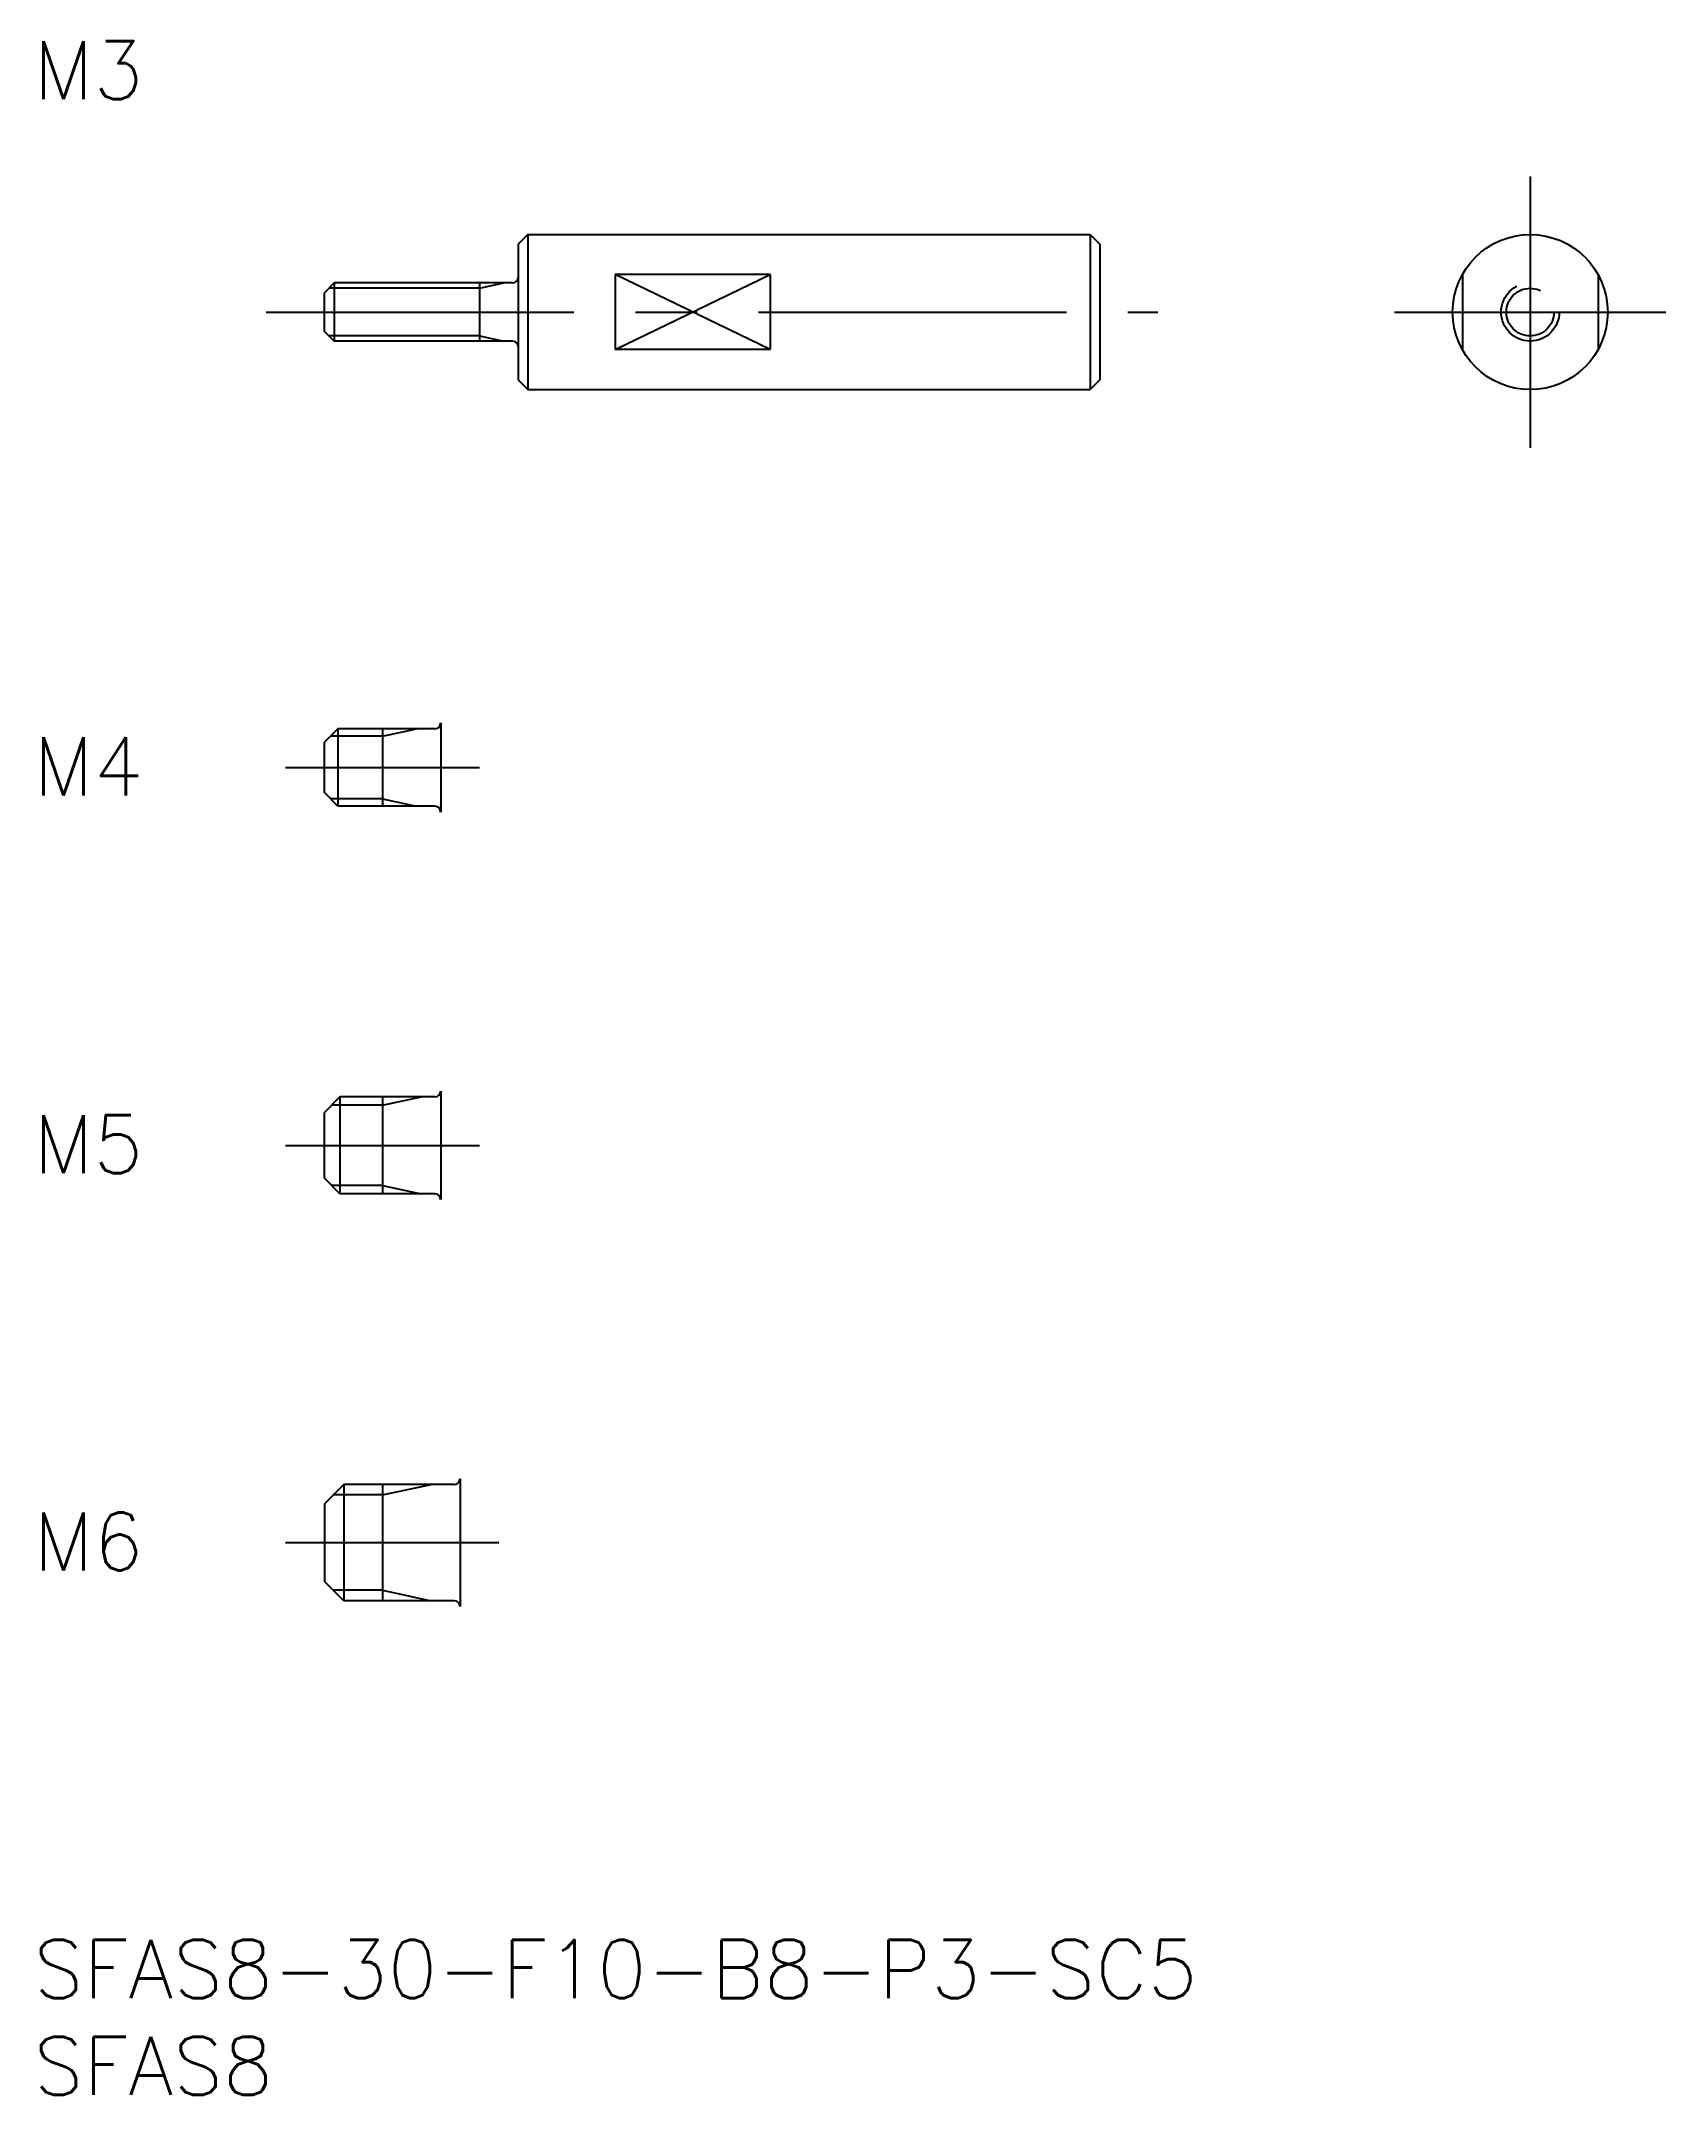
# Model space of a CAD drawing. Extents: x 0 to 84, y -8 to 98.
import ezdxf

# ---------------------------------------------------------------- set-up
doc = ezdxf.new("R2010")
doc.units = 0
doc.header["$LTSCALE"] = 0.5
doc.linetypes.add('CENTER', pattern=[50.8, 31.75, -6.35, 6.35, -6.35])
doc.linetypes.add('DASHED', pattern=[19.05, 12.7, -6.35])
for name, color, linetype in [('MSM_CENTER', 1, 'CENTER'), ('MSM_CONTINUOUS', 7, 'CONTINUOUS'), ('MSM_DASHED', 4, 'DASHED'), ('MSM_NARROW', 5, 'CONTINUOUS'), ('MSM_PART_NUMBER', 7, 'CONTINUOUS')]:
    doc.layers.add(name, color=color, linetype=linetype)
doc.styles.get("Standard").update_dxf_attribs({"font": 'txt.shx', "height": 1, "bigfont": 'bigfont.shx'})

# ---------------------------------------------------------------- blocks, each defined once
blk = doc.blocks.new('*U10')
at = {"layer": 'MSM_PART_NUMBER'}
blk.add_text('SFAS8-30-F10-B8-P3-SC5', height=3, dxfattribs=at).set_placement((0, -3))
blk = doc.blocks.new('*U11')
at = {"layer": 'MSM_PART_NUMBER'}
blk.add_text('SFAS8', height=3, dxfattribs=at).set_placement((0, -8))
blk = doc.blocks.new('*U12')
at = {"layer": 'MSM_PART_NUMBER'}
blk.add_text('M6', height=3, dxfattribs=at).set_placement((0, 19.06))
blk = doc.blocks.new('*U13')
at = {"layer": 'MSM_PART_NUMBER'}
blk.add_text('M5', height=3, dxfattribs=at).set_placement((0, 39.56))
blk = doc.blocks.new('*U14')
at = {"layer": 'MSM_PART_NUMBER'}
blk.add_text('M4', height=3, dxfattribs=at).set_placement((0, 59.06))
blk = doc.blocks.new('*U15')
at = {"layer": 'MSM_PART_NUMBER'}
blk.add_text('M3', height=3, dxfattribs=at).set_placement((0, 94.98))

msp = doc.modelspace()

# ---------------------------------------------------------------- linework, layer by layer
at = {"layer": 'MSM_CENTER'}
for p, q in [((77.2, 91), (77.2, 77)), ((12, 84), (58, 84)), ((70.2, 84), (84.2, 84)), ((13, 60.5), (23, 60.5)), ((13, 41), (23, 41)), ((13, 20.5), (24, 20.5))]:
    msp.add_line(p, q, dxfattribs=at)
at = {"layer": 'MSM_CONTINUOUS'}
for p, q in [((25.5, 88), (25, 87.5)), ((25.5, 88), (54.5, 88)), ((25.5, 88), (25.5, 80)), ((54.5, 88), (54.5, 80)), ((54.5, 88), (55, 87.5)), ((25, 87.5), (25, 80.5)), ((55, 87.5), (55, 80.5)), ((38, 85.94), (30, 85.94)), ((30, 85.94), (30, 82.06)), ((38, 85.94), (38, 82.06)), ((15.5, 85.5), (15, 85)), ((15, 83), (15, 85)), ((24.7, 85.5), (15.5, 85.5)), ((15.5, 85.5), (15.5, 82.5)), ((23, 85.5), (23, 82.5)), ((15.5, 82.5), (15, 83)), ((24.7, 82.5), (15.5, 82.5)), ((38, 82.06), (30, 82.06)), ((25, 80.5), (25.5, 80)), ((25.5, 80), (54.5, 80)), ((55, 80.5), (54.5, 80)), ((21, 62.8), (21, 58.2)), ((15.7, 62.5), (15, 61.8)), ((15, 59.2), (15, 61.8)), ((20.7, 62.5), (15.7, 62.5)), ((15.7, 62.5), (15.7, 58.5)), ((18, 62.5), (18, 58.5)), ((15.7, 58.5), (15, 59.2)), ((20.7, 58.5), (15.7, 58.5)), ((15.8, 43.5), (15, 42.7)), ((20.7, 43.5), (15.8, 43.5)), ((15.8, 43.5), (15.8, 38.5)), ((18, 43.5), (18, 38.5)), ((21, 43.8), (21, 38.2)), ((15, 39.3), (15, 42.7)), ((15.8, 38.5), (15, 39.3)), ((20.7, 38.5), (15.8, 38.5)), ((16, 23.5), (15, 22.5)), ((21.7, 23.5), (16, 23.5)), ((16, 23.5), (16, 17.5)), ((18, 23.5), (18, 17.5)), ((22, 23.8), (22, 17.2)), ((15, 22.5), (15, 18.5)), ((16, 17.5), (15, 18.5)), ((21.7, 17.5), (16, 17.5))]:
    msp.add_line(p, q, dxfattribs=at)
msp.add_circle((77.2, 84), 4, dxfattribs=at)
for centre, start, end in [((24.7, 85.8), 270, 0), ((24.7, 82.2), 0, 90), ((20.7, 62.8), 270, 0), ((20.7, 58.2), 0, 90), ((20.7, 43.8), 270, 0), ((20.7, 38.2), 0, 90), ((21.7, 23.8), 270, 0), ((21.7, 17.2), 0, 90)]:
    msp.add_arc(centre, 0.3, start, end, dxfattribs=at)
at = {"layer": 'MSM_DASHED'}
for p, q in [((73.7, 85.94), (73.7, 82.06)), ((80.7, 85.94), (80.7, 82.06))]:
    msp.add_line(p, q, dxfattribs=at)
for radius in [1.5, 1.23]:
    msp.add_circle((77.2, 84), radius, dxfattribs=at)
at = {"layer": 'MSM_NARROW'}
for p, q in [((38, 82.06), (30, 85.94)), ((30, 82.06), (38, 85.94)), ((23, 85.23), (15.23, 85.23)), ((23, 85.23), (24.25, 85.5)), ((23, 82.77), (15.23, 82.77)), ((23, 82.77), (24.25, 82.5)), ((18, 62.12), (15.32, 62.12)), ((18, 62.12), (19.75, 62.5)), ((18, 58.88), (15.32, 58.88)), ((18, 58.88), (19.75, 58.5)), ((18, 43.07), (20, 43.5)), ((18, 43.07), (15.37, 43.07)), ((18, 38.93), (15.37, 38.93)), ((18, 38.93), (20, 38.5)), ((18, 22.96), (20.5, 23.5)), ((18, 22.96), (15.46, 22.96)), ((18, 18.04), (15.46, 18.04)), ((18, 18.04), (20.5, 17.5))]:
    msp.add_line(p, q, dxfattribs=at)

# ---------------------------------------------------------------- block references
at = {"layer": 'MSM_CONTINUOUS'}
for name in ['*U15', '*U14', '*U13', '*U12', '*U10', '*U11']:
    msp.add_blockref(name, (0, 0), dxfattribs=at)

doc.saveas('drawing.dxf')
